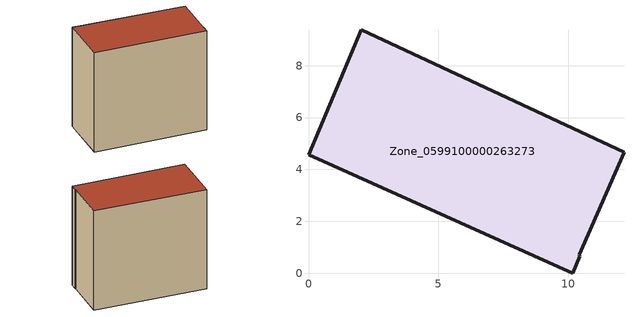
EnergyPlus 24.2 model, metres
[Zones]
Zone_0599100000263273
 floor ground (C_G): 10.17,0 0,4.57 2.03,9.38 12.16,4.66 10.44,0.71 10.46,0.66 z0
 wall outside (C_F): 0,4.57 10.17,0 10.46,0.66 10.44,0.71 12.16,4.66 2.03,9.38 0,4.57 z0:10.49
 roof outside (C_R): 10.46,0.66 10.44,0.71 12.16,4.66 2.03,9.38 0,4.57 10.17,0 z10.49
[BUILDING]
Pand.0599100000263273: North Axis=0; Terrain=City; Loads Convergence Tolerance Value=0.04; Temperature Convergence Tolerance Value=0.4; Solar Distribution=FullExterior; Maximum Number of Warmup Days=25; Minimum Number of Warmup Days=1
[Site:Location]
Rotterdam.The.Hague.AP_ZH_NLD Design_Conditions: Latitude=51.96; Longitude=4.45; Time Zone=1; Elevation=-4.5
[SITE:GROUNDTEMPERATURE:BUILDINGSURFACE]
18, 18, 18, 18, 18, 18, 18, 18, 18, 18, 18, 18
[MATERIAL] Thermal Absorptance=0.9; Solar Absorptance=0.7; Visible Absorptance=0.7
Name | Roughness | Thickness | Conductivity | Density | Specific Heat
G.TI.1946 | MediumSmooth | 0.15 | 1 | 540 | 1210
F.TI.1946 | Rough | 0.3 | 0.857143 | 1920 | 840
R.TI.1946 | MediumRough | 0.2 | 0.1 | 1500 | 1000
[CONSTRUCTION]
C_G: G.TI.1946
C_F: F.TI.1946
C_R: R.TI.1946
[ZONE]
Zone_0599100000263273: Type=1; Multiplier=1; Ceiling Height=Autocalculate; Volume=Autocalculate; Floor Area=autocalculate; Part of Total Floor Area=Yes
[ZONEINFILTRATION:DESIGNFLOWRATE]
Infil_Zone_0599100000263273: Zone or ZoneList or Space or SpaceList=Zone_0599100000263273; Schedule=AlwaysOn; Design Flow Rate Calculation Method=Flow/Area; Flow Rate per Floor Area=0.003; Constant Term Coefficient=1; Temperature Term Coefficient=0; Velocity Term Coefficient=0; Velocity Squared Term Coefficient=0
[HVACTEMPLATE:ZONE:IDEALLOADSAIRSYSTEM]
Zone_0599100000263273: Maximum Heating Supply Air Temperature=50; Minimum Cooling Supply Air Temperature=13; Maximum Heating Supply Air Humidity Ratio=0.0156; Minimum Cooling Supply Air Humidity Ratio=0.0077; Heating Limit=NoLimit; Cooling Limit=NoLimit; Dehumidification Control Type=ConstantSensibleHeatRatio; Cooling Sensible Heat Ratio=0.7; Dehumidification Setpoint=60; Humidification Control Type=None; Humidification Setpoint=30; Outdoor Air Method=None; Outdoor Air Flow Rate per Person=0.00944; Outdoor Air Flow Rate per Zone Floor Area=0; Outdoor Air Flow Rate per Zone=0; Demand Controlled Ventilation Type=None; Outdoor Air Economizer Type=NoEconomizer; Heat Recovery Type=None; Sensible Heat Recovery Effectiveness=0.7; Latent Heat Recovery Effectiveness=0.65
[ZONECONTROL:THERMOSTAT]
ThermostatControl_Zone_0599100000263273: Zone or ZoneList=Zone_0599100000263273; Control Type Schedule=DualSetpointControlType; Control 1=Thermostat_Zone_0599100000263273; Temperature Difference Between Cutout And Setpoint=0
[THERMOSTATSETPOINT:DUALSETPOINT]
Thermostat_Zone_0599100000263273: Heating Setpoint Temperature Schedule=HeatingSetpoint_Zone_0599100000263273; Cooling Setpoint Temperature Schedule=CoolingSetpoint_Zone_0599100000263273
[SCHEDULE:COMPACT]
HeatingSetpoint_Zone_0599100000263273: Through: 12/31, For: AllDays, Until: 24:00, 21
CoolingSetpoint_Zone_0599100000263273: Through: 12/31, For: AllDays, Until: 24:00, 24
DualSetpointControlType: Through: 12/31, For: AllDays, Until: 24:00, 4
AlwaysOn: Through: 12/31, For: AllDays, Until: 24:00, 1
